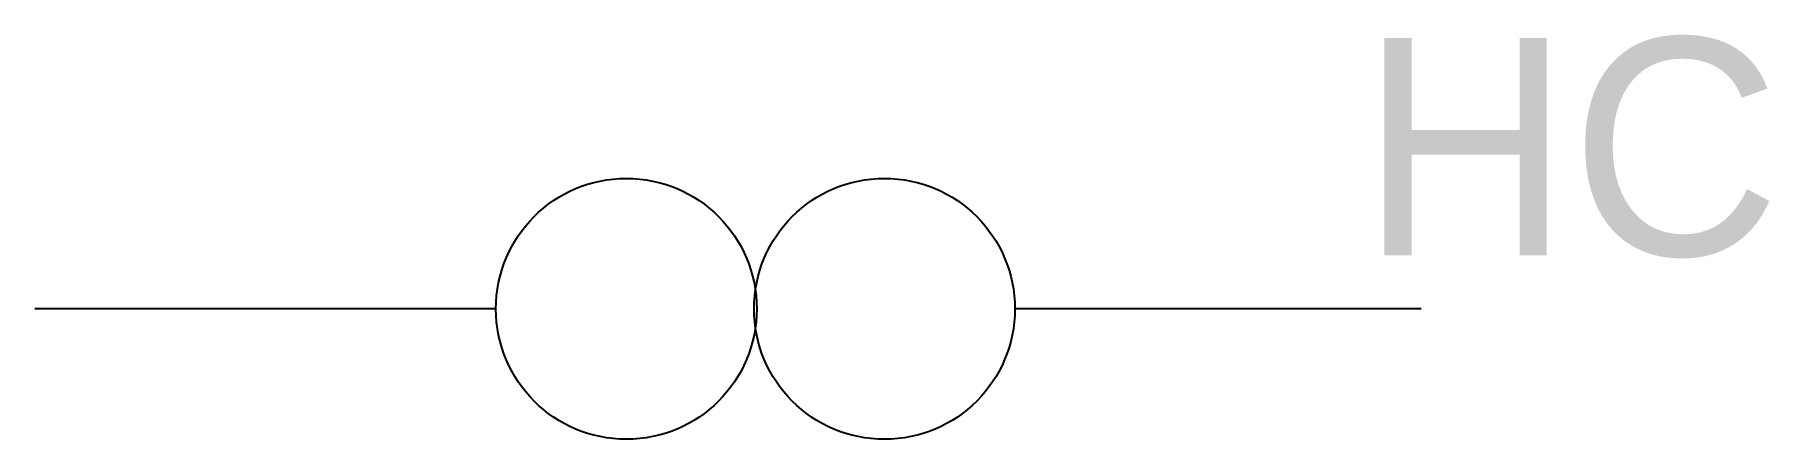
# Model space of a CAD drawing. Header units: metres. Extents: x 64959 to 67229, y -135765 to -135235.
import ezdxf

# ---------------------------------------------------------------- set-up
doc = ezdxf.new("R2010")
doc.units = ezdxf.units.M
doc.layers.add('DET1', color=1, linetype='Continuous')
doc.layers.add('R', color=3, linetype='Continuous')

msp = doc.modelspace()

# ---------------------------------------------------------------- linework, layer by layer
at = {"layer": 'DET1'}
for p, q in [((65562.13, -135593.91), (64958.51, -135593.91)), ((66772.98, -135593.91), (66241.31, -135593.91))]:
    msp.add_line(p, q, dxfattribs=at)
for centre in [(65732.81, -135593.91), (66070.63, -135593.91)]:
    msp.add_circle(centre, 170.67, dxfattribs=at)

# ---------------------------------------------------------------- texts
at = {"layer": 'R'}
msp.add_text('HC', height=284.46, dxfattribs=at).set_placement((66693.67, -135523.98))

doc.saveas('drawing.dxf')
